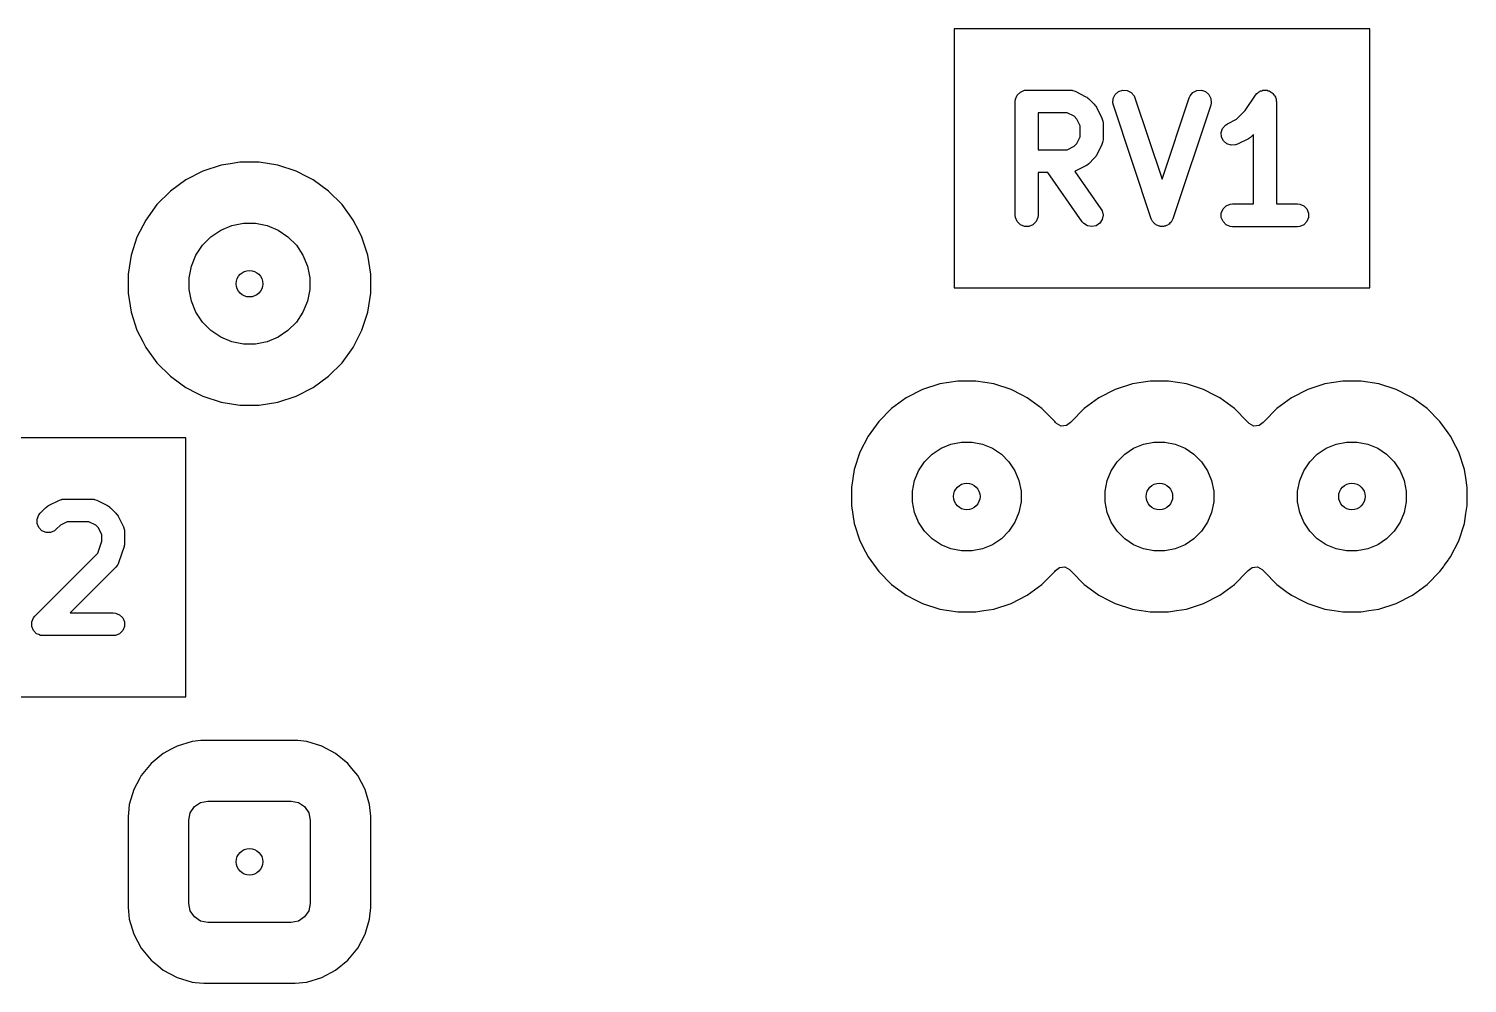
# Model space of a CAD drawing. Extents: x 20 to 124, y -124 to -20.
# Drawn here: x 64.59 to 83.56, y -48.4 to -35.82 of the extents above; entities that cross this region are included whole.
import ezdxf

# ---------------------------------------------------------------- set-up
doc = ezdxf.new("R2010")
doc.units = 0
doc.layers.add('BLACK', color=7, linetype='CONTINUOUS')
doc.layers.add('WHITE', color=7, linetype='CONTINUOUS')

msp = doc.modelspace()

# ---------------------------------------------------------------- linework, layer by layer
at = {"layer": 'BLACK', "linetype": 'CONTINUOUS'}
for p, q in [((82.276929, -35.817484), (76.7945, -35.817484)), ((76.7945, -35.817484), (76.7945, -39.234155)), ((82.276929, -39.234155), (82.276929, -35.817484)), ((77.6, -36.775828), (77.602882, -36.746564)), ((77.6, -38.275828), (77.6, -36.775828)), ((77.602882, -36.746564), (77.62528, -36.692492)), ((77.62528, -36.692492), (77.666664, -36.651108)), ((77.666664, -36.651108), (77.720736, -36.62871)), ((77.720736, -36.62871), (77.75, -36.625828)), ((77.75, -36.625828), (78.321429, -36.625828)), ((78.321429, -36.625828), (78.350693, -36.62871)), ((78.350693, -36.62871), (78.355673, -36.630773)), ((78.355673, -36.630773), (78.361048, -36.631155)), ((78.361048, -36.631155), (78.388511, -36.641664)), ((78.388511, -36.641664), (78.531368, -36.713093)), ((78.531368, -36.713093), (78.543963, -36.721021)), ((78.543963, -36.721021), (78.54762, -36.722536)), ((78.54762, -36.722536), (78.551737, -36.725915)), ((78.551737, -36.725915), (78.556254, -36.728758)), ((78.556254, -36.728758), (78.558851, -36.731752)), ((78.558851, -36.731752), (78.570351, -36.74119)), ((78.570351, -36.74119), (78.64178, -36.812618)), ((78.886893, -36.794589), (78.891042, -36.736208)), ((78.893413, -36.823262), (78.886893, -36.794589)), ((78.891042, -36.736208), (78.917216, -36.683861)), ((78.917216, -36.683861), (78.96143, -36.645514)), ((78.96143, -36.645514), (79.016954, -36.627006)), ((79.016954, -36.627006), (79.075335, -36.631155)), ((79.075335, -36.631155), (79.127682, -36.657329)), ((79.127682, -36.657329), (79.166029, -36.701543)), ((79.166029, -36.701543), (79.178017, -36.728394)), ((79.178017, -36.728394), (79.535715, -37.801486)), ((79.535715, -37.801486), (79.893413, -36.728394)), ((79.893413, -36.728394), (79.905401, -36.701543)), ((79.905401, -36.701543), (79.943748, -36.657328)), ((79.943748, -36.657328), (79.996096, -36.631155)), ((79.996096, -36.631155), (80.054476, -36.627005)), ((80.054476, -36.627005), (80.11, -36.645514)), ((80.11, -36.645514), (80.154214, -36.683861)), ((80.154214, -36.683861), (80.180388, -36.736208)), ((80.184538, -36.794588), (80.178018, -36.823262)), ((80.180388, -36.736208), (80.184538, -36.794588)), ((80.63343, -36.894551), (80.76805, -36.692623)), ((80.76805, -36.692623), (80.768116, -36.692542)), ((80.768116, -36.692542), (80.768137, -36.692492)), ((80.768137, -36.692492), (80.768248, -36.69238)), ((80.768248, -36.69238), (80.78668, -36.669872)), ((80.78668, -36.669872), (80.799022, -36.661606)), ((80.799022, -36.661606), (80.809521, -36.651108)), ((80.809521, -36.651108), (80.823097, -36.645484)), ((80.823097, -36.645484), (80.83531, -36.637306)), ((80.83531, -36.637306), (80.849871, -36.634393)), ((80.849871, -36.634393), (80.863593, -36.62871)), ((80.863593, -36.62871), (80.87829, -36.62871)), ((80.87829, -36.62871), (80.8927, -36.625828)), ((80.8927, -36.625828), (80.90727, -36.62871)), ((80.90727, -36.62871), (80.922121, -36.62871)), ((80.922121, -36.62871), (80.935695, -36.634332)), ((80.935695, -36.634332), (80.950114, -36.637185)), ((80.950114, -36.637185), (80.962474, -36.645425)), ((80.962474, -36.645425), (80.976193, -36.651108)), ((80.976193, -36.651108), (80.986582, -36.661497)), ((80.986582, -36.661497), (80.998813, -36.669651)), ((80.998813, -36.669651), (81.007078, -36.681993)), ((81.007078, -36.681993), (81.017577, -36.692492)), ((81.017577, -36.692492), (81.0232, -36.706068)), ((81.0232, -36.706068), (81.031379, -36.718281)), ((81.031379, -36.718281), (81.034291, -36.732843)), ((81.034291, -36.732843), (81.039975, -36.746564)), ((81.039975, -36.746564), (81.042826, -36.775516)), ((81.042826, -36.775516), (81.042857, -36.77567)), ((81.042857, -36.77567), (81.042846, -36.775722)), ((81.042846, -36.775722), (81.042857, -36.775828)), ((81.042857, -36.775828), (81.042857, -38.125828)), ((78.286019, -36.925828), (77.9, -36.925828)), ((77.9, -36.925828), (77.9, -37.411542)), ((78.375433, -36.970535), (78.286019, -36.925828)), ((78.412437, -37.007539), (78.375433, -36.970535)), ((78.64178, -36.812618), (78.651222, -36.824123)), ((78.651222, -36.824123), (78.654214, -36.826718)), ((78.654214, -36.826718), (78.657053, -36.831228)), ((78.657053, -36.831228), (78.660435, -36.835349)), ((78.660435, -36.835349), (78.66195, -36.839008)), ((78.66195, -36.839008), (78.669879, -36.851603)), ((78.669879, -36.851603), (78.741307, -36.994461)), ((79.393413, -38.323262), (78.893413, -36.823262)), ((80.178018, -36.823262), (79.678017, -38.323262)), ((80.518289, -37.009692), (80.63343, -36.894551)), ((78.457143, -37.096951), (78.412437, -37.007539)), ((78.457143, -37.240418), (78.457143, -37.096951)), ((78.741307, -36.994461), (78.751817, -37.021924)), ((78.751817, -37.021924), (78.752198, -37.027299)), ((78.752198, -37.027299), (78.754261, -37.032278)), ((78.754261, -37.032278), (78.757143, -37.061542)), ((78.757143, -37.061542), (78.757143, -37.275828)), ((80.315464, -37.185639), (80.333971, -37.130116)), ((80.333971, -37.130116), (80.372318, -37.085901)), ((80.372318, -37.085901), (80.397204, -37.070236)), ((80.397204, -37.070236), (80.518289, -37.009692)), ((78.286019, -37.411542), (78.375431, -37.366836)), ((78.375431, -37.366836), (78.412436, -37.329831)), ((78.412436, -37.329831), (78.457143, -37.240418)), ((78.741307, -37.342909), (78.669879, -37.485767)), ((78.751817, -37.315446), (78.741307, -37.342909)), ((78.752198, -37.31007), (78.751817, -37.315446)), ((78.754261, -37.305092), (78.752198, -37.31007)), ((78.757143, -37.275828), (78.754261, -37.305092)), ((80.319613, -37.244019), (80.315464, -37.185639)), ((80.345787, -37.296368), (80.319613, -37.244019)), ((80.390002, -37.334715), (80.345787, -37.296368)), ((80.445525, -37.353222), (80.390002, -37.334715)), ((80.503905, -37.349073), (80.445525, -37.353222)), ((80.531368, -37.338564), (80.503905, -37.349073)), ((80.674225, -37.267135), (80.531368, -37.338564)), ((80.686818, -37.259207), (80.674225, -37.267135)), ((80.690478, -37.257692), (80.686818, -37.259207)), ((80.694597, -37.25431), (80.690478, -37.257692)), ((80.699111, -37.25147), (80.694597, -37.25431)), ((80.701707, -37.248476), (80.699111, -37.25147)), ((80.713209, -37.239037), (80.701707, -37.248476)), ((80.742857, -37.209389), (80.713209, -37.239037)), ((80.742857, -38.125828), (80.742857, -37.209389)), ((77.9, -37.411542), (78.286019, -37.411542)), ((78.641781, -37.524751), (78.570352, -37.59618)), ((78.651222, -37.513246), (78.641781, -37.524751)), ((78.654214, -37.510652), (78.651222, -37.513246)), ((78.657052, -37.506142), (78.654214, -37.510652)), ((78.660436, -37.50202), (78.657052, -37.506142)), ((78.661952, -37.498358), (78.660436, -37.50202)), ((78.669879, -37.485767), (78.661952, -37.498358)), ((66.885616, -37.69426), (66.661151, -37.808632)), ((67.125214, -37.61641), (66.885616, -37.69426)), ((67.249626, -37.596705), (67.125214, -37.61641)), ((67.374038, -37.577), (67.249626, -37.596705)), ((67.625962, -37.577), (67.374038, -37.577)), ((67.874785, -37.61641), (67.625962, -37.577)), ((68.114383, -37.69426), (67.874785, -37.61641)), ((68.268747, -37.772913), (68.114383, -37.69426)), ((78.029045, -37.711542), (77.9, -37.711542)), ((77.9, -37.711542), (77.9, -38.275828)), ((78.484258, -38.361847), (78.029045, -37.711542)), ((78.388511, -37.695706), (78.385076, -37.69702)), ((78.385076, -37.69702), (78.730028, -38.189809)), ((78.531368, -37.624278), (78.388511, -37.695706)), ((78.543961, -37.61635), (78.531368, -37.624278)), ((78.547621, -37.614835), (78.543961, -37.61635)), ((78.55174, -37.611453), (78.547621, -37.614835)), ((78.556254, -37.608613), (78.55174, -37.611453)), ((78.55885, -37.605619), (78.556254, -37.608613)), ((78.570352, -37.59618), (78.55885, -37.605619)), ((66.661151, -37.808632), (66.45735, -37.956701)), ((68.338845, -37.80863), (68.268747, -37.772913)), ((68.338847, -37.808631), (68.338845, -37.80863)), ((68.338848, -37.808632), (68.338847, -37.808631)), ((68.542649, -37.956701), (68.338848, -37.808632)), ((66.457345, -37.956705), (66.279205, -38.134845)), ((66.45735, -37.956701), (66.457345, -37.956705)), ((68.542654, -37.956705), (68.542649, -37.956701)), ((68.720794, -38.134845), (68.542654, -37.956705)), ((80.38095, -38.151108), (80.435022, -38.12871)), ((80.435022, -38.12871), (80.464286, -38.125828)), ((80.464286, -38.125828), (80.742857, -38.125828)), ((81.042857, -38.125828), (81.321429, -38.125828)), ((81.321429, -38.125828), (81.350693, -38.12871)), ((81.350693, -38.12871), (81.404765, -38.151108)), ((66.279201, -38.13485), (66.131132, -38.338651)), ((66.279205, -38.134845), (66.279201, -38.13485)), ((68.720798, -38.13485), (68.720794, -38.134845)), ((68.849952, -38.312617), (68.720798, -38.13485)), ((68.86887, -38.338655), (68.849952, -38.312617)), ((77.602882, -38.305092), (77.6, -38.275828)), ((77.62528, -38.359164), (77.602882, -38.305092)), ((77.897118, -38.305092), (77.87472, -38.359164)), ((77.9, -38.275828), (77.897118, -38.305092)), ((78.730028, -38.189809), (78.744449, -38.215435)), ((78.744449, -38.215435), (78.757108, -38.272577)), ((78.757108, -38.272577), (78.746937, -38.330213)), ((80.317168, -38.246564), (80.339566, -38.192492)), ((80.317168, -38.305092), (80.317168, -38.246564)), ((80.339566, -38.359164), (80.317168, -38.305092)), ((80.339566, -38.192492), (80.38095, -38.151108)), ((81.404765, -38.151108), (81.446149, -38.192492)), ((81.446149, -38.192492), (81.468547, -38.246564)), ((81.468547, -38.305092), (81.446149, -38.359164)), ((81.468547, -38.246564), (81.468547, -38.305092)), ((66.131132, -38.338651), (66.01676, -38.563116)), ((66.992485, -38.559092), (67.122883, -38.471963)), ((67.122883, -38.471963), (67.267772, -38.411948)), ((67.267772, -38.411948), (67.421586, -38.381352)), ((67.421586, -38.381352), (67.578414, -38.381352)), ((67.578414, -38.381352), (67.732228, -38.411948)), ((67.732228, -38.411948), (67.877117, -38.471963)), ((67.877117, -38.471963), (68.007515, -38.559092)), ((68.941747, -38.481684), (68.86887, -38.338655)), ((68.983239, -38.563116), (68.941747, -38.481684)), ((77.666664, -38.400548), (77.62528, -38.359164)), ((77.720736, -38.422946), (77.666664, -38.400548)), ((77.779264, -38.422946), (77.720736, -38.422946)), ((77.833336, -38.400548), (77.779264, -38.422946)), ((77.87472, -38.359164), (77.833336, -38.400548)), ((78.503401, -38.384169), (78.484258, -38.361847)), ((78.552758, -38.415622), (78.503401, -38.384169)), ((78.610394, -38.425793), (78.552758, -38.415622)), ((78.667536, -38.413134), (78.610394, -38.425793)), ((78.715484, -38.37957), (78.667536, -38.413134)), ((78.746937, -38.330213), (78.715484, -38.37957)), ((79.405401, -38.350113), (79.393413, -38.323262)), ((79.412423, -38.35821), (79.405401, -38.350113)), ((79.417216, -38.367795), (79.412423, -38.35821)), ((79.431422, -38.380116), (79.417216, -38.367795)), ((79.443748, -38.394328), (79.431422, -38.380116)), ((79.453335, -38.399121), (79.443748, -38.394328)), ((79.46143, -38.406142), (79.453335, -38.399121)), ((79.479272, -38.412089), (79.46143, -38.406142)), ((79.496096, -38.420501), (79.479272, -38.412089)), ((79.506786, -38.42126), (79.496096, -38.420501)), ((79.516954, -38.42465), (79.506786, -38.42126)), ((79.53571, -38.423317), (79.516954, -38.42465)), ((79.554476, -38.424651), (79.53571, -38.423317)), ((79.564646, -38.42126), (79.554476, -38.424651)), ((79.575335, -38.420501), (79.564646, -38.42126)), ((79.592156, -38.41209), (79.575335, -38.420501)), ((79.61, -38.406142), (79.592156, -38.41209)), ((79.618096, -38.399119), (79.61, -38.406142)), ((79.627682, -38.394327), (79.618096, -38.399119)), ((79.640005, -38.380118), (79.627682, -38.394327)), ((79.654214, -38.367795), (79.640005, -38.380118)), ((79.659006, -38.358209), (79.654214, -38.367795)), ((79.666029, -38.350113), (79.659006, -38.358209)), ((79.678017, -38.323262), (79.666029, -38.350113)), ((80.38095, -38.400548), (80.339566, -38.359164)), ((80.435022, -38.422946), (80.38095, -38.400548)), ((80.464286, -38.425828), (80.435022, -38.422946)), ((81.321429, -38.425828), (80.464286, -38.425828)), ((81.350693, -38.422946), (81.321429, -38.425828)), ((81.404765, -38.400548), (81.350693, -38.422946)), ((81.446149, -38.359164), (81.404765, -38.400548)), ((66.01676, -38.563116), (65.93891, -38.802714)), ((66.794463, -38.800383), (66.881592, -38.669985)), ((66.881592, -38.669985), (66.992485, -38.559092)), ((68.007515, -38.559092), (68.118408, -38.669985)), ((68.118408, -38.669985), (68.205537, -38.800383)), ((68.983239, -38.563118), (68.983239, -38.563116)), ((68.983241, -38.563121), (68.983239, -38.563118)), ((69.06109, -38.802715), (68.983241, -38.563121)), ((65.93891, -38.802714), (65.8995, -39.051538)), ((66.734448, -38.945272), (66.794463, -38.800383)), ((68.205537, -38.800383), (68.265552, -38.945272)), ((69.1005, -39.051538), (69.06109, -38.802715)), ((65.8995, -39.051538), (65.8995, -39.303461)), ((66.703852, -39.099086), (66.734448, -38.945272)), ((68.265552, -38.945272), (68.296148, -39.099086)), ((69.1005, -39.234155), (69.1005, -39.051538)), ((66.703852, -39.255914), (66.703852, -39.099086)), ((66.734448, -39.409728), (66.703852, -39.255914)), ((68.296148, -39.255914), (68.265552, -39.409728)), ((68.296148, -39.099086), (68.296148, -39.255914)), ((69.1005, -39.303462), (69.1005, -39.234155)), ((76.7945, -39.234155), (82.276929, -39.234155)), ((65.8995, -39.303461), (65.93891, -39.552285)), ((66.794463, -39.554617), (66.734448, -39.409728)), ((68.265552, -39.409728), (68.205537, -39.554617)), ((69.06109, -39.552285), (69.1005, -39.303462)), ((65.93891, -39.552285), (66.01676, -39.791883)), ((66.881592, -39.685015), (66.794463, -39.554617)), ((68.205537, -39.554617), (68.118408, -39.685015)), ((68.983241, -39.791879), (69.06109, -39.552285)), ((66.01676, -39.791883), (66.092446, -39.940423)), ((66.992485, -39.795908), (66.881592, -39.685015)), ((67.122883, -39.883037), (66.992485, -39.795908)), ((68.007515, -39.795908), (67.877117, -39.883037)), ((68.118408, -39.685015), (68.007515, -39.795908)), ((68.86887, -40.016345), (68.983241, -39.791879)), ((66.092446, -39.940423), (66.128042, -40.010285)), ((66.128042, -40.010285), (66.131132, -40.016348)), ((66.131132, -40.016348), (66.279201, -40.220149)), ((67.267772, -39.943052), (67.122883, -39.883037)), ((67.421586, -39.973648), (67.267772, -39.943052)), ((67.578414, -39.973648), (67.421586, -39.973648)), ((67.732228, -39.943052), (67.578414, -39.973648)), ((67.877117, -39.883037), (67.732228, -39.943052)), ((68.720793, -40.220156), (68.86887, -40.016345)), ((66.279201, -40.220149), (66.279205, -40.220154)), ((66.279205, -40.220154), (66.457345, -40.398294)), ((66.457345, -40.398294), (66.45735, -40.398298)), ((66.45735, -40.398298), (66.59656, -40.499439)), ((68.338845, -40.54637), (68.542656, -40.398293)), ((68.542656, -40.398293), (68.720793, -40.220156)), ((66.59656, -40.499439), (66.661155, -40.54637)), ((66.661155, -40.54637), (66.804184, -40.619247)), ((68.114379, -40.660741), (68.338845, -40.54637)), ((76.376325, -40.573398), (76.16308, -40.682054)), ((76.603948, -40.499439), (76.376325, -40.573398)), ((76.840329, -40.462), (76.603948, -40.499439)), ((76.840334, -40.462), (76.840329, -40.462)), ((77.079666, -40.462), (76.840334, -40.462)), ((77.079671, -40.462), (77.079666, -40.462)), ((77.316051, -40.499439), (77.079671, -40.462)), ((77.543674, -40.573398), (77.316051, -40.499439)), ((77.688649, -40.647268), (77.543674, -40.573398)), ((78.916325, -40.573398), (78.70308, -40.682054)), ((79.143948, -40.499439), (78.916325, -40.573398)), ((79.380329, -40.462), (79.143948, -40.499439)), ((79.380334, -40.462), (79.380329, -40.462)), ((79.619666, -40.462), (79.380334, -40.462)), ((79.619671, -40.462), (79.619666, -40.462)), ((79.856051, -40.499439), (79.619671, -40.462)), ((80.083674, -40.573398), (79.856051, -40.499439)), ((80.228649, -40.647268), (80.083674, -40.573398)), ((81.456325, -40.573398), (81.24308, -40.682054)), ((81.683948, -40.499439), (81.456325, -40.573398)), ((81.920329, -40.462), (81.683948, -40.499439)), ((81.920334, -40.462), (81.920329, -40.462)), ((82.159666, -40.462), (81.920334, -40.462)), ((82.159671, -40.462), (82.159666, -40.462)), ((82.396051, -40.499439), (82.159671, -40.462)), ((82.623674, -40.573398), (82.396051, -40.499439)), ((82.658043, -40.59091), (82.623674, -40.573398)), ((82.768649, -40.647268), (82.658043, -40.59091)), ((66.804184, -40.619247), (66.885616, -40.660739)), ((66.885616, -40.660739), (66.885618, -40.660739)), ((66.885618, -40.660739), (66.885621, -40.660741)), ((66.885621, -40.660741), (67.125215, -40.73859)), ((67.125215, -40.73859), (67.374038, -40.778)), ((67.374038, -40.778), (67.374039, -40.778)), ((67.374039, -40.778), (67.625961, -40.778)), ((67.625961, -40.778), (67.625962, -40.778)), ((67.625962, -40.778), (67.874785, -40.73859)), ((67.874785, -40.73859), (68.114379, -40.660741)), ((76.16308, -40.682054), (75.969467, -40.822721)), ((77.756916, -40.682052), (77.688649, -40.647268)), ((77.756918, -40.682053), (77.756916, -40.682052)), ((77.756919, -40.682054), (77.756918, -40.682053)), ((77.950532, -40.822721), (77.756919, -40.682054)), ((78.70308, -40.682054), (78.509467, -40.822721)), ((80.296916, -40.682052), (80.228649, -40.647268)), ((80.296918, -40.682053), (80.296916, -40.682052)), ((80.296919, -40.682054), (80.296918, -40.682053)), ((80.490532, -40.822721), (80.296919, -40.682054)), ((81.24308, -40.682054), (81.049467, -40.822721)), ((82.836916, -40.682052), (82.768649, -40.647268)), ((82.836918, -40.682053), (82.836916, -40.682052)), ((82.836919, -40.682054), (82.836918, -40.682053)), ((83.030532, -40.822721), (82.836919, -40.682054)), ((75.969462, -40.822725), (75.800225, -40.991962)), ((75.969467, -40.822721), (75.969462, -40.822725)), ((77.950537, -40.822725), (77.950532, -40.822721)), ((78.119773, -40.991961), (77.950537, -40.822725)), ((78.509462, -40.822725), (78.340226, -40.991961)), ((78.509467, -40.822721), (78.509462, -40.822725)), ((80.490537, -40.822725), (80.490532, -40.822721)), ((80.659773, -40.991961), (80.490537, -40.822725)), ((81.049462, -40.822725), (80.880226, -40.991961)), ((81.049467, -40.822721), (81.049462, -40.822725)), ((83.030537, -40.822725), (83.030532, -40.822721)), ((83.199774, -40.991962), (83.030537, -40.822725)), ((75.800221, -40.991967), (75.659554, -41.18558)), ((75.800225, -40.991962), (75.800221, -40.991967)), ((78.129683, -41.005601), (78.119773, -40.991961)), ((78.143578, -41.021637), (78.129683, -41.005601)), ((78.205373, -41.054244), (78.143578, -41.021637)), ((78.274987, -41.048266), (78.205373, -41.054244)), ((78.330317, -41.005601), (78.274987, -41.048266)), ((78.340226, -40.991961), (78.330317, -41.005601)), ((80.669683, -41.005601), (80.659773, -40.991961)), ((80.683578, -41.021637), (80.669683, -41.005601)), ((80.745373, -41.054244), (80.683578, -41.021637)), ((80.814987, -41.048266), (80.745373, -41.054244)), ((80.870317, -41.005601), (80.814987, -41.048266)), ((80.880226, -40.991961), (80.870317, -41.005601)), ((83.199778, -40.991967), (83.199774, -40.991962)), ((83.309999, -41.143675), (83.199778, -40.991967)), ((83.340448, -41.185584), (83.309999, -41.143675)), ((66.660797, -41.208603), (62.462357, -41.208603)), ((66.660797, -41.862828), (66.660797, -41.208603)), ((75.659554, -41.18558), (75.550898, -41.398825)), ((76.503237, -41.425932), (76.620594, -41.347517)), ((76.620594, -41.347517), (76.750995, -41.293503)), ((76.750995, -41.293503), (76.889428, -41.265967)), ((76.889428, -41.265967), (77.030572, -41.265967)), ((77.030572, -41.265967), (77.169005, -41.293503)), ((77.169005, -41.293503), (77.299406, -41.347517)), ((77.299406, -41.347517), (77.416763, -41.425932)), ((79.043237, -41.425932), (79.160594, -41.347517)), ((79.160594, -41.347517), (79.290995, -41.293503)), ((79.290995, -41.293503), (79.429428, -41.265967)), ((79.429428, -41.265967), (79.570572, -41.265967)), ((79.570572, -41.265967), (79.709005, -41.293503)), ((79.709005, -41.293503), (79.839406, -41.347517)), ((79.839406, -41.347517), (79.956763, -41.425932)), ((81.583237, -41.425932), (81.700594, -41.347517)), ((81.700594, -41.347517), (81.830995, -41.293503)), ((81.830995, -41.293503), (81.969428, -41.265967)), ((81.969428, -41.265967), (82.110572, -41.265967)), ((82.110572, -41.265967), (82.249005, -41.293503)), ((82.249005, -41.293503), (82.379406, -41.347517)), ((82.379406, -41.347517), (82.496763, -41.425932)), ((83.409681, -41.321461), (83.340448, -41.185584)), ((83.449101, -41.398825), (83.409681, -41.321461)), ((75.550898, -41.398825), (75.476939, -41.626448)), ((76.325017, -41.643094), (76.403432, -41.525737)), ((76.403432, -41.525737), (76.503237, -41.425932)), ((77.416763, -41.425932), (77.516568, -41.525737)), ((77.516568, -41.525737), (77.594983, -41.643094)), ((78.865017, -41.643094), (78.943432, -41.525737)), ((78.943432, -41.525737), (79.043237, -41.425932)), ((79.956763, -41.425932), (80.056568, -41.525737)), ((80.056568, -41.525737), (80.134983, -41.643094)), ((81.405017, -41.643094), (81.483432, -41.525737)), ((81.483432, -41.525737), (81.583237, -41.425932)), ((82.496763, -41.425932), (82.596568, -41.525737)), ((82.596568, -41.525737), (82.674983, -41.643094)), ((83.449101, -41.398827), (83.449101, -41.398825)), ((83.449103, -41.39883), (83.449101, -41.398827)), ((83.523061, -41.626449), (83.449103, -41.39883)), ((75.476939, -41.626448), (75.4395, -41.862828)), ((76.271003, -41.773495), (76.325017, -41.643094)), ((77.594983, -41.643094), (77.648997, -41.773495)), ((78.811003, -41.773495), (78.865017, -41.643094)), ((80.134983, -41.643094), (80.188997, -41.773495)), ((81.351003, -41.773495), (81.405017, -41.643094)), ((82.674983, -41.643094), (82.728997, -41.773495)), ((83.540644, -41.73747), (83.523061, -41.626449)), ((66.660797, -44.623053), (66.660797, -41.862828)), ((75.4395, -41.862828), (75.4395, -42.102171)), ((76.243467, -41.911928), (76.271003, -41.773495)), ((76.243467, -42.053072), (76.243467, -41.911928)), ((77.648997, -41.773495), (77.676533, -41.911928)), ((77.676533, -41.911928), (77.676533, -42.053072)), ((78.783467, -41.911928), (78.811003, -41.773495)), ((78.783467, -42.053072), (78.783467, -41.911928)), ((80.188997, -41.773495), (80.216533, -41.911928)), ((80.216533, -41.911928), (80.216533, -42.053072)), ((81.323467, -41.911928), (81.351003, -41.773495)), ((81.323467, -42.053072), (81.323467, -41.911928)), ((82.728997, -41.773495), (82.756533, -41.911928)), ((82.756533, -41.911928), (82.756533, -42.053072)), ((83.5605, -41.862828), (83.540644, -41.73747)), ((83.5605, -42.102171), (83.5605, -41.862828)), ((64.830398, -42.115919), (64.834521, -42.112536)), ((64.834521, -42.112536), (64.838183, -42.111019)), ((64.838183, -42.111019), (64.850775, -42.103093)), ((64.850775, -42.103093), (64.993633, -42.031664)), ((64.993633, -42.031664), (65.021096, -42.021154)), ((65.021096, -42.021154), (65.026473, -42.020771)), ((65.026473, -42.020771), (65.031451, -42.01871)), ((65.031451, -42.01871), (65.060715, -42.015828)), ((65.060715, -42.015828), (65.417857, -42.015828)), ((65.417857, -42.015828), (65.447121, -42.01871)), ((65.447121, -42.01871), (65.452098, -42.020771)), ((65.452098, -42.020771), (65.457476, -42.021154)), ((65.457476, -42.021154), (65.484939, -42.031664)), ((65.484939, -42.031664), (65.627797, -42.103093)), ((65.627797, -42.103093), (65.64039, -42.11102)), ((65.64039, -42.11102), (65.64405, -42.112536)), ((65.64405, -42.112536), (65.648169, -42.115917)), ((75.4395, -42.102171), (75.476939, -42.338551)), ((76.271003, -42.191505), (76.243467, -42.053072)), ((77.676533, -42.053072), (77.648997, -42.191505)), ((78.811003, -42.191505), (78.783467, -42.053072)), ((80.216533, -42.053072), (80.188997, -42.191505)), ((81.351003, -42.191505), (81.323467, -42.053072)), ((82.756533, -42.053072), (82.728997, -42.191505)), ((83.543953, -42.206635), (83.5605, -42.102171)), ((64.699311, -42.279422), (64.721708, -42.22535)), ((64.699311, -42.337948), (64.699311, -42.279422)), ((64.721708, -42.22535), (64.740363, -42.202619)), ((64.740363, -42.202619), (64.811791, -42.131191)), ((64.811791, -42.131191), (64.823293, -42.12175)), ((64.823293, -42.12175), (64.825889, -42.118758)), ((64.825889, -42.118758), (64.830398, -42.115919)), ((65.648169, -42.115917), (65.652683, -42.118758)), ((65.652683, -42.118758), (65.655279, -42.121751)), ((65.655279, -42.121751), (65.666781, -42.131191)), ((65.666781, -42.131191), (65.738209, -42.202619)), ((65.738209, -42.202619), (65.747649, -42.214121)), ((65.747649, -42.214121), (65.750642, -42.216717)), ((65.750642, -42.216717), (65.75348, -42.221226)), ((65.75348, -42.221226), (65.756864, -42.225349)), ((65.756864, -42.225349), (65.75838, -42.229011)), ((65.75838, -42.229011), (65.766307, -42.241603)), ((65.766307, -42.241603), (65.837736, -42.384459)), ((76.325017, -42.321906), (76.271003, -42.191505)), ((77.648997, -42.191505), (77.594983, -42.321906)), ((78.865017, -42.321906), (78.811003, -42.191505)), ((80.188997, -42.191505), (80.134983, -42.321906)), ((81.405017, -42.321906), (81.351003, -42.191505)), ((82.728997, -42.191505), (82.674983, -42.321906)), ((83.523061, -42.338551), (83.543953, -42.206635)), ((64.721708, -42.39202), (64.699311, -42.337948)), ((64.763094, -42.433406), (64.721708, -42.39202)), ((64.817166, -42.455803), (64.763094, -42.433406)), ((64.875692, -42.455803), (64.817166, -42.455803)), ((64.929764, -42.433406), (64.875692, -42.455803)), ((64.952495, -42.414751), (64.929764, -42.433406)), ((65.006711, -42.360535), (64.952495, -42.414751)), ((65.096125, -42.315828), (65.006711, -42.360535)), ((65.382447, -42.315828), (65.096125, -42.315828)), ((65.471861, -42.360535), (65.382447, -42.315828)), ((65.508865, -42.397539), (65.471861, -42.360535)), ((65.553572, -42.486952), (65.508865, -42.397539)), ((65.553572, -42.570059), (65.553572, -42.486952)), ((65.837736, -42.384459), (65.848245, -42.411923)), ((65.848245, -42.411923), (65.848626, -42.417297)), ((65.848626, -42.417297), (65.85069, -42.422278)), ((65.85069, -42.422278), (65.853572, -42.451542)), ((65.853572, -42.451542), (65.853572, -42.5944)), ((75.476939, -42.338551), (75.550898, -42.566174)), ((76.403432, -42.439263), (76.325017, -42.321906)), ((76.503237, -42.539068), (76.403432, -42.439263)), ((77.516568, -42.439263), (77.416763, -42.539068)), ((77.594983, -42.321906), (77.516568, -42.439263)), ((78.943432, -42.439263), (78.865017, -42.321906)), ((79.043237, -42.539068), (78.943432, -42.439263)), ((80.056568, -42.439263), (79.956763, -42.539068)), ((80.134983, -42.321906), (80.056568, -42.439263)), ((81.483432, -42.439263), (81.405017, -42.321906)), ((81.583237, -42.539068), (81.483432, -42.439263)), ((82.596568, -42.439263), (82.496763, -42.539068)), ((82.674983, -42.321906), (82.596568, -42.439263)), ((83.449103, -42.56617), (83.523061, -42.338551)), ((65.501038, -42.727657), (65.553572, -42.570059)), ((65.845874, -42.641835), (65.774445, -42.85612)), ((65.849173, -42.627325), (65.845874, -42.641835)), ((65.85069, -42.623664), (65.849173, -42.627325)), ((65.851212, -42.618355), (65.85069, -42.623664)), ((65.852394, -42.613161), (65.851212, -42.618355)), ((65.853572, -42.5944), (65.852113, -42.609211)), ((65.852113, -42.609211), (65.852394, -42.613161)), ((75.550898, -42.566174), (75.625338, -42.712268)), ((76.620594, -42.617483), (76.503237, -42.539068)), ((76.750995, -42.671497), (76.620594, -42.617483)), ((76.889428, -42.699033), (76.750995, -42.671497)), ((77.169005, -42.671497), (77.030572, -42.699033)), ((77.299406, -42.617483), (77.169005, -42.671497)), ((77.416763, -42.539068), (77.299406, -42.617483)), ((79.160594, -42.617483), (79.043237, -42.539068)), ((79.290995, -42.671497), (79.160594, -42.617483)), ((79.429428, -42.699033), (79.290995, -42.671497)), ((79.709005, -42.671497), (79.570572, -42.699033)), ((79.839406, -42.617483), (79.709005, -42.671497)), ((79.956763, -42.539068), (79.839406, -42.617483)), ((81.700594, -42.617483), (81.583237, -42.539068)), ((81.830995, -42.671497), (81.700594, -42.617483)), ((81.969428, -42.699033), (81.830995, -42.671497)), ((82.249005, -42.671497), (82.110572, -42.699033)), ((82.379406, -42.617483), (82.249005, -42.671497)), ((82.496763, -42.539068), (82.379406, -42.617483)), ((83.340448, -42.779416), (83.449103, -42.56617)), ((64.668934, -43.559762), (65.501038, -42.727657)), ((65.774445, -42.85612), (65.762457, -42.88297)), ((75.625338, -42.712268), (75.659551, -42.779415)), ((75.659551, -42.779415), (75.659554, -42.779419)), ((75.659554, -42.779419), (75.800221, -42.973032)), ((77.030572, -42.699033), (76.889428, -42.699033)), ((79.570572, -42.699033), (79.429428, -42.699033)), ((82.110572, -42.699033), (81.969428, -42.699033)), ((83.25826, -42.892539), (83.313734, -42.816185)), ((83.313734, -42.816185), (83.313736, -42.816182)), ((83.313736, -42.816182), (83.31834, -42.809845)), ((83.31834, -42.809845), (83.340448, -42.779416)), ((65.738209, -42.914751), (65.137132, -43.515828)), ((65.756864, -42.892021), (65.738209, -42.914751)), ((65.758927, -42.887039), (65.756864, -42.892021)), ((65.762457, -42.88297), (65.758927, -42.887039)), ((75.800221, -42.973032), (75.800225, -42.973037)), ((75.800225, -42.973037), (75.969462, -43.142274)), ((77.950539, -43.142273), (78.119773, -42.973039)), ((78.119773, -42.973039), (78.12968, -42.959402)), ((78.12968, -42.959402), (78.185009, -42.916736)), ((78.185009, -42.916736), (78.254622, -42.910755)), ((78.254622, -42.910755), (78.316418, -42.94336)), ((78.316418, -42.94336), (78.33032, -42.959403)), ((78.33032, -42.959403), (78.340225, -42.973037)), ((78.340225, -42.973037), (78.509462, -43.142274)), ((80.490539, -43.142273), (80.659773, -42.973039)), ((80.659773, -42.973039), (80.66968, -42.959402)), ((80.66968, -42.959402), (80.725009, -42.916736)), ((80.725009, -42.916736), (80.794622, -42.910755)), ((80.794622, -42.910755), (80.856418, -42.94336)), ((80.856418, -42.94336), (80.87032, -42.959403)), ((80.87032, -42.959403), (80.880225, -42.973037)), ((80.880225, -42.973037), (81.049462, -43.142274)), ((83.030539, -43.142273), (83.199773, -42.973039)), ((83.199773, -42.973039), (83.2454, -42.910239)), ((83.2454, -42.910239), (83.25826, -42.892539)), ((75.969462, -43.142274), (75.969467, -43.142278)), ((75.969467, -43.142278), (76.09468, -43.23325)), ((76.09468, -43.23325), (76.163084, -43.282948)), ((77.756916, -43.282948), (77.950539, -43.142273)), ((78.509462, -43.142274), (78.509467, -43.142278)), ((78.509467, -43.142278), (78.63468, -43.23325)), ((78.63468, -43.23325), (78.703084, -43.282948)), ((80.296916, -43.282948), (80.490539, -43.142273)), ((81.049462, -43.142274), (81.049467, -43.142278)), ((81.049467, -43.142278), (81.17468, -43.23325)), ((81.17468, -43.23325), (81.243084, -43.282948)), ((82.836916, -43.282948), (83.030539, -43.142273)), ((76.163084, -43.282948), (76.298961, -43.352181)), ((76.298961, -43.352181), (76.376325, -43.391601)), ((76.376325, -43.391601), (76.376327, -43.391601)), ((76.376327, -43.391601), (76.37633, -43.391603)), ((76.37633, -43.391603), (76.603949, -43.465561)), ((77.316051, -43.465561), (77.54367, -43.391603)), ((77.54367, -43.391603), (77.756916, -43.282948)), ((78.703084, -43.282948), (78.838961, -43.352181)), ((78.838961, -43.352181), (78.916325, -43.391601)), ((78.916325, -43.391601), (78.916327, -43.391601)), ((78.916327, -43.391601), (78.91633, -43.391603)), ((78.91633, -43.391603), (79.143949, -43.465561)), ((79.856051, -43.465561), (80.08367, -43.391603)), ((80.08367, -43.391603), (80.296916, -43.282948)), ((81.243084, -43.282948), (81.378961, -43.352181)), ((81.378961, -43.352181), (81.456325, -43.391601)), ((81.456325, -43.391601), (81.456327, -43.391601)), ((81.456327, -43.391601), (81.45633, -43.391603)), ((81.45633, -43.391603), (81.683949, -43.465561)), ((82.396051, -43.465561), (82.62367, -43.391603)), ((82.62367, -43.391603), (82.836916, -43.282948)), ((64.627882, -43.636565), (64.650279, -43.582493)), ((64.650279, -43.582493), (64.668934, -43.559762)), ((65.137132, -43.515828), (65.703572, -43.515828)), ((65.703572, -43.515828), (65.732836, -43.51871)), ((65.732836, -43.51871), (65.786908, -43.541108)), ((65.786908, -43.541108), (65.828292, -43.582492)), ((65.828292, -43.582492), (65.85069, -43.636564)), ((76.603949, -43.465561), (76.725735, -43.484849)), ((76.725735, -43.484849), (76.840329, -43.503)), ((76.840329, -43.503), (76.840334, -43.503)), ((76.840334, -43.503), (77.079671, -43.503)), ((77.079671, -43.503), (77.184135, -43.486453)), ((77.184135, -43.486453), (77.316051, -43.465561)), ((79.143949, -43.465561), (79.265735, -43.484849)), ((79.265735, -43.484849), (79.380329, -43.503)), ((79.380329, -43.503), (79.380334, -43.503)), ((79.380334, -43.503), (79.619671, -43.503)), ((79.619671, -43.503), (79.724135, -43.486453)), ((79.724135, -43.486453), (79.856051, -43.465561)), ((81.683949, -43.465561), (81.805735, -43.484849)), ((81.805735, -43.484849), (81.920329, -43.503)), ((81.920329, -43.503), (81.920334, -43.503)), ((81.920334, -43.503), (82.159671, -43.503)), ((82.159671, -43.503), (82.264135, -43.486453)), ((82.264135, -43.486453), (82.396051, -43.465561)), ((64.627882, -43.695091), (64.627882, -43.636565)), ((64.650279, -43.749163), (64.627882, -43.695091)), ((64.691665, -43.790549), (64.650279, -43.749163)), ((64.723339, -43.803668), (64.691665, -43.790549)), ((64.745736, -43.812946), (64.723339, -43.803668)), ((64.775, -43.815828), (64.745736, -43.812946)), ((65.703572, -43.815828), (64.775, -43.815828)), ((65.732836, -43.812946), (65.703572, -43.815828)), ((65.786908, -43.790548), (65.732836, -43.812946)), ((65.828292, -43.749164), (65.786908, -43.790548)), ((65.85069, -43.695092), (65.828292, -43.749164)), ((65.85069, -43.636564), (65.85069, -43.695092)), ((62.462357, -44.623053), (66.660797, -44.623053)), ((66.467487, -45.314259), (66.36355, -45.369815)), ((66.546043, -45.272269), (66.467487, -45.314259)), ((66.744067, -45.212199), (66.546043, -45.272269)), ((66.860298, -45.200751), (66.744067, -45.212199)), ((66.898392, -45.197), (66.860298, -45.200751)), ((68.101608, -45.197), (66.898392, -45.197)), ((68.136805, -45.200466), (68.101608, -45.197)), ((68.255934, -45.212199), (68.136805, -45.200466)), ((68.255934, -45.2122), (68.255932, -45.212199)), ((68.255932, -45.212199), (68.255934, -45.212199)), ((68.453954, -45.272268), (68.255934, -45.2122)), ((68.63645, -45.369815), (68.453954, -45.272268)), ((66.203589, -45.501089), (66.072317, -45.661047)), ((66.363547, -45.369817), (66.203589, -45.501089)), ((66.363548, -45.369816), (66.363547, -45.369817)), ((66.36355, -45.369815), (66.363548, -45.369816)), ((68.636453, -45.369817), (68.63645, -45.369815)), ((68.79641, -45.501089), (68.636452, -45.369817)), ((68.636452, -45.369817), (68.636453, -45.369817)), ((68.850759, -45.567315), (68.79641, -45.501089)), ((66.052907, -45.697359), (65.974769, -45.843543)), ((66.072315, -45.66105), (66.052907, -45.697359)), ((66.072317, -45.661047), (66.072315, -45.66105)), ((68.927685, -45.66105), (68.850759, -45.567315)), ((69.025232, -45.843546), (68.927685, -45.66105)), ((65.974769, -45.843543), (65.914699, -46.041567)), ((69.0853, -46.041566), (69.025232, -45.843546)), ((65.914699, -46.041567), (65.903251, -46.157798)), ((66.71903, -46.151829), (66.773223, -46.070723)), ((66.773223, -46.070723), (66.854329, -46.01653)), ((66.854329, -46.01653), (66.95, -45.9975)), ((66.95, -45.9975), (68.05, -45.9975)), ((68.05, -45.9975), (68.145671, -46.01653)), ((68.145671, -46.01653), (68.226777, -46.070723)), ((68.226777, -46.070723), (68.28097, -46.151829)), ((69.1005, -46.195892), (69.0853, -46.041566)), ((65.903251, -46.157798), (65.8995, -46.195892)), ((65.8995, -46.195892), (65.8995, -47.399108)), ((66.7, -46.2475), (66.71903, -46.151829)), ((66.7, -47.3475), (66.7, -46.2475)), ((68.28097, -46.151829), (68.3, -46.2475)), ((68.3, -46.2475), (68.3, -47.3475)), ((69.1005, -47.399108), (69.1005, -46.195892)), ((65.8995, -47.399108), (65.904502, -47.449898)), ((66.71903, -47.443171), (66.7, -47.3475)), ((68.3, -47.3475), (68.28097, -47.443171)), ((69.0853, -47.553434), (69.1005, -47.399108)), ((65.904502, -47.449898), (65.914699, -47.553432)), ((65.914699, -47.553432), (65.9147, -47.553434)), ((65.9147, -47.553434), (65.974768, -47.751454)), ((66.773223, -47.524277), (66.71903, -47.443171)), ((66.854329, -47.57847), (66.773223, -47.524277)), ((66.95, -47.5975), (66.854329, -47.57847)), ((68.05, -47.5975), (66.95, -47.5975)), ((68.145671, -47.57847), (68.05, -47.5975)), ((68.226777, -47.524277), (68.145671, -47.57847)), ((68.28097, -47.443171), (68.226777, -47.524277)), ((69.025232, -47.751454), (69.0853, -47.553434)), ((65.974768, -47.751454), (66.072315, -47.93395)), ((68.927685, -47.93395), (69.025232, -47.751454)), ((66.072315, -47.93395), (66.072317, -47.933952)), ((66.072317, -47.933952), (66.203589, -48.09391)), ((68.79641, -48.09391), (68.927685, -47.93395)), ((66.203589, -48.09391), (66.29188, -48.166367)), ((66.29188, -48.166367), (66.36355, -48.225185)), ((68.63645, -48.225185), (68.79641, -48.09391)), ((66.36355, -48.225185), (66.546046, -48.322732)), ((66.546046, -48.322732), (66.744066, -48.3828)), ((68.255934, -48.3828), (68.453954, -48.322732)), ((68.453954, -48.322732), (68.63645, -48.225185)), ((66.744066, -48.3828), (66.744065, -48.3828)), ((66.744065, -48.3828), (66.782647, -48.3866)), ((66.782647, -48.3866), (66.898392, -48.398)), ((66.898392, -48.398), (66.898395, -48.398)), ((66.898395, -48.398), (68.101605, -48.398)), ((68.101605, -48.398), (68.101608, -48.398)), ((68.101608, -48.398), (68.255934, -48.3828))]:
    msp.add_line(p, q, dxfattribs=at)
at = {"layer": 'BLACK'}
for centre in [(67.5, -39.1775), (76.96, -41.9825), (79.5, -41.9825), (82.04, -41.9825), (67.5, -46.7975)]:
    msp.add_circle(centre, 0.175, dxfattribs=at)
at = {"layer": 'WHITE'}
for centre in [(67.5, -39.1775), (76.96, -41.9825), (79.5, -41.9825), (82.04, -41.9825), (67.5, -46.7975)]:
    msp.add_circle(centre, 0.175, dxfattribs=at)

doc.saveas('drawing.dxf')
